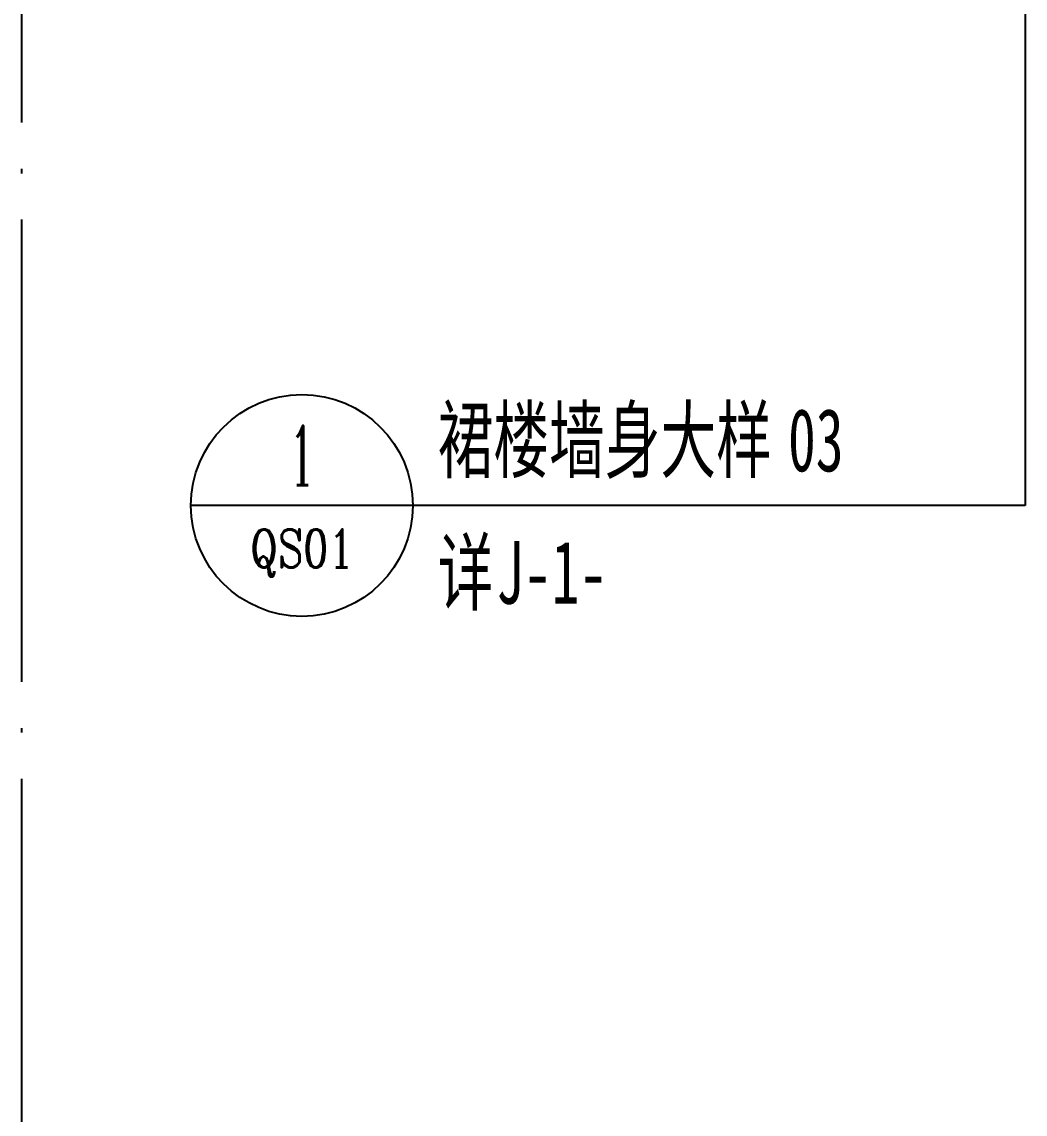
# Model space of a CAD drawing. Header units: millimetres. Extents: x 11476074 to 24729458, y -1239991 to 2813188.
# Drawn here: x 12564797 to 12569140, y 355922 to 360649 of the extents above; entities that cross this region are included whole.
import ezdxf
from ezdxf.enums import TextEntityAlignment as Align

# ---------------------------------------------------------------- set-up
doc = ezdxf.new("R2010")
doc.units = ezdxf.units.MM
doc.header["$LTSCALE"] = 1000
doc.linetypes.add('DOTE', pattern=[2.42, 2, -0.2, 0.02, -0.2])
for name, color, linetype in [('A-ANNO-IDEN', 3, 'Continuous'), ('A-AXIS', 18, 'DOTE'), ('PUB_TEXT', 7, 'Continuous'), ('排水沟', 133, 'Continuous')]:
    doc.layers.add(name, color=color, linetype=linetype)
doc.styles.add('_TCH_LABEL', font='COMPLEX', dxfattribs={"bigfont": 'GBCBIG'})
doc.styles.add('宋体', font='', dxfattribs={"width": 0.65})
doc.styles.get('宋体').set_extended_font_data('SimSun')

# ---------------------------------------------------------------- blocks, each defined once
blk = doc.blocks.new('asdfadsfasdfsd')
at = {"layer": 'A-ANNO-IDEN'}
for p, q in [((16355.5, -15442.1), (16355.5, -21983.2)), ((13704.3, -21983.2), (12744.3, -21983.2)), ((16355.5, -21983.2), (13704.3, -21983.2))]:
    blk.add_line(p, q, dxfattribs=at)
blk.add_circle((13224.3, -21983.2), 480, dxfattribs=at)
at = {"layer": 'PUB_TEXT', "style": '宋体', "width": 0.65}
for s, p in [('裙楼墙身大样', (13812.3, -21835.7)), ('03', (15328.9, -21835.7)), ('详', (13812.3, -22408.7)), ('J-1-', (14065.1, -22408.7))]:
    blk.add_text(s, height=271.9, dxfattribs=at).set_placement(p)
at = {"layer": 'PUB_TEXT', "style": '_TCH_LABEL'}
blk.add_text('1', height=257, dxfattribs=at).set_placement((13169.3, -21895.3), (13279.4, -21895.3), align=Align.FIT)
at = {"layer": 'PUB_TEXT', "style": '_TCH_LABEL', "width": 0.807692}
blk.add_text('QS01', height=164.26, dxfattribs=at).set_placement((13000.1, -22251.5), (13448.6, -22251.5), align=Align.FIT)
blk = doc.blocks.new('qlzw')
at = {"layer": 'A-AXIS'}
blk.add_line((12431366.8, 979989.8, 0), (12431366.8, 1082989.8), dxfattribs=at)

msp = doc.modelspace()

# ---------------------------------------------------------------- block references
msp.add_blockref('asdfadsfasdfsd', (12552784.8, 380539.6))
at = {"layer": '排水沟'}
msp.add_blockref('qlzw', (133430, -631876.5), dxfattribs=at)

doc.saveas('drawing.dxf')
